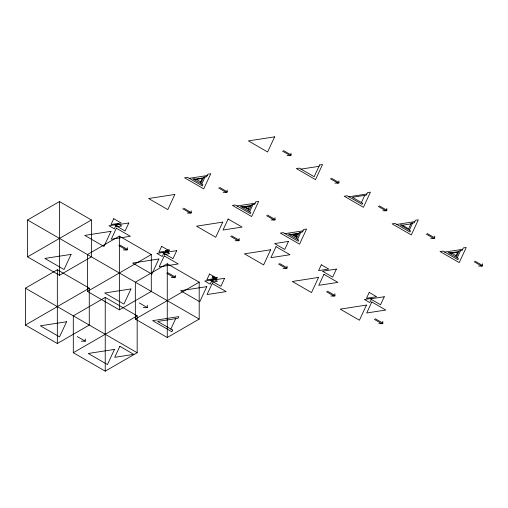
<?xml version="1.0" encoding="UTF-8"?>
<svg xmlns="http://www.w3.org/2000/svg" width="508" height="508" viewBox="0 0 508 508"><rect width="100%" height="100%" fill="white"/><g stroke="black" fill="none" stroke-linecap="round" stroke-linejoin="round"><path stroke-width="0.76" d="M201.739 184.093L205.054 176.949M170.859 329.051L175.685 318.656M248.298 208.928L249.377 206.616M249.638 211.747L252.952 204.603M296.202 236.582L297.275 234.271M297.536 239.401L300.85 232.264M361.404 202.533L364.719 195.389M409.302 230.188L412.617 223.044M457.2 257.842L460.515 250.698M27.559 219.983L59.487 201.549L91.421 219.983L91.421 256.858L59.487 275.292L27.559 256.858L27.559 219.983L199.193 319.081L199.193 282.207L167.265 263.766L135.331 282.207L135.331 319.081L167.265 337.515L199.193 319.081M27.559 256.858L91.421 219.983M25.4 288.182L57.334 269.748L89.268 288.182L89.268 325.056L57.334 343.497L25.4 325.056L25.4 288.182L137.166 352.711L137.166 315.843L105.232 297.402L73.298 315.843L73.298 352.711L105.232 371.151L137.166 352.711M119.361 236.112L87.433 254.552L87.433 291.427L119.361 309.861L151.295 291.427L151.295 254.552L119.361 236.112L119.361 309.861M25.4 325.056L89.268 288.182M87.433 291.427L151.295 254.552M73.298 352.711L137.166 315.843M135.331 319.081L199.193 282.207M189.211 178.327L207.22 175.546M194.875 179.127L203.378 177.813M300.977 169.113L318.986 166.326M237.109 205.981L255.118 203.2M242.78 206.781L251.276 205.467M348.875 196.767L366.884 193.98M285.007 233.636L303.016 230.854M290.678 234.436L299.174 233.121M293.973 234.975L296.729 234.55M396.773 224.422L414.782 221.634M402.444 225.215L410.94 223.901M444.671 252.076L462.68 249.288M450.342 252.87L458.838 251.555M287.014 155.454L291.001 155.454L291.001 153.149M334.912 183.109L338.9 183.109L338.9 180.804M223.145 192.329L227.139 192.329L227.139 190.024M382.81 210.763L386.804 210.763L386.804 208.458M187.223 213.068L191.211 213.068L191.211 210.763M271.043 219.983L275.038 219.983L275.038 217.678M430.708 238.417L434.702 238.417L434.702 236.118M235.121 240.722L239.109 240.722L239.109 238.417M123.355 249.942L127.349 249.942L127.349 247.637M478.606 266.071L482.6 266.071L482.6 263.773M283.019 268.376L287.014 268.376L287.014 266.071M171.253 277.597L175.247 277.597L175.247 275.292M330.918 296.031L334.912 296.031L334.912 293.726M143.313 307.556L147.307 307.556L147.307 305.251M378.816 323.685L382.81 323.685L382.81 321.386M81.28 341.192L85.274 341.192L85.274 338.887M283.521 150.559L291.001 154.883M331.419 178.213L338.9 182.537M379.317 205.867L386.804 210.191M427.215 233.521L434.702 237.846M475.113 261.175L482.6 265.5M282.518 151.136L290.005 155.454M330.422 178.791L337.903 183.109M378.32 206.445L385.801 210.763M426.218 234.099L433.705 238.417M474.116 261.753L481.603 266.071M451.803 253.149L456.076 255.619M219.653 187.433L227.139 191.751M267.551 215.087L275.038 219.405M218.656 188.011L226.136 192.329M266.554 215.665L274.041 219.983M196.342 179.407L200.616 181.877M244.24 207.061L248.514 209.531M292.138 234.715L296.412 237.185M183.731 208.172L191.211 212.496M231.629 235.826L239.109 240.151M279.527 263.481L287.014 267.805M327.425 291.135L334.912 295.459M375.323 318.789L382.81 323.113M182.728 208.75L190.214 213.068M230.632 236.404L238.112 240.722M278.53 264.058L286.01 268.376M326.428 291.713L333.915 296.031M374.326 319.367L381.813 323.685M119.863 245.046L127.349 249.364M167.761 272.701L175.247 277.019M118.866 245.624L126.346 249.942M166.764 273.279L174.25 277.597M139.319 302.946L147.307 307.556M77.292 336.582L85.274 341.192M167.265 263.766L167.265 337.515M105.232 297.402L105.232 371.151M59.487 201.549L59.487 275.292M57.334 269.748L57.334 343.497M71.063 254.381L64.04 269.513L44.85 258.439L71.063 254.381M113.741 218.7L111.036 224.536L121.139 222.974L113.741 218.7M66.567 321.761L59.544 336.893L40.354 325.819L66.567 321.761M110.979 231.337L103.956 246.469L84.766 235.394L110.979 231.337M116.313 224.593L114.344 228.841L108.96 225.736L116.313 224.593M117.824 223.723L116.389 226.816L121.742 225.984L117.824 223.723M116.364 228.232L111.252 239.243L130.327 236.29L116.364 228.232M128.816 222.993L125.095 231.007L114.929 225.139L128.816 222.993M130.937 288.95L123.914 304.082L104.724 293.008L130.937 288.95M174.847 194.462L167.824 209.594L148.634 198.52L174.847 194.462M161.639 246.355L158.934 252.19L169.037 250.628L161.639 246.355M114.465 349.415L107.442 364.547L88.252 353.473L114.465 349.415M158.883 258.991L151.854 274.123L132.671 263.049L158.883 258.991M119.85 346.31L114.738 357.321L133.814 354.368L119.85 346.31M164.211 252.254L162.243 256.496L156.858 253.39L164.211 252.254M165.722 251.377L164.287 254.47L169.64 253.638L165.722 251.377M164.262 255.886L159.15 266.897L178.232 263.944L164.262 255.886M202.178 178.505L200.406 182.315L201.098 182.715L203.676 177.165L206.68 176.701L207.855 174.174L210.769 173.723L203.746 188.855L184.556 177.781L187.477 177.33L202.394 185.941L202.933 184.785L192.684 178.867L194.062 178.651L195.574 179.527L202.178 178.505M169.215 249.911L168.173 252.159L165.322 250.514L169.215 249.911M176.714 250.647L172.993 258.661L162.833 252.794L176.714 250.647M172.599 330.054L171.812 331.737L152.629 320.662L178.835 316.605L178.054 318.287L157.677 321.443L172.599 330.054M222.745 222.117L215.722 237.255L196.532 226.174L222.745 222.117M228.13 219.011L223.018 230.022L242.094 227.076L228.13 219.011M209.544 274.009L206.832 279.844L216.941 278.282L209.544 274.009M274.637 136.849L267.614 151.987L248.425 140.906L274.637 136.849M206.781 286.645L199.758 301.777L180.569 290.703L206.781 286.645M212.89 276.358L212.128 277.997L214.96 277.559L212.89 276.358M212.109 279.908L210.141 284.15L204.756 281.045L212.109 279.908M213.62 279.032L212.192 282.124L217.538 281.292L213.62 279.032M212.166 283.54L207.054 294.551L226.13 291.598L212.166 283.54M248.685 209.156L248.304 209.975L248.996 210.369L251.574 204.819L254.584 204.356L255.753 201.828L258.667 201.378L251.644 216.51L232.461 205.435L235.375 204.984L250.292 213.595L250.831 212.439L240.582 206.521L241.96 206.305L243.472 207.181L250.076 206.159L249.904 206.534L245.364 207.232L248.685 209.156M217.113 277.565L216.071 279.813L213.22 278.168L217.113 277.565M224.612 278.301L220.891 286.315L210.731 280.448L224.612 278.301M270.643 249.771L263.62 264.909L244.431 253.829L270.643 249.771M276.028 246.666L270.916 257.677L289.992 254.73L276.028 246.666M319.621 164.954L314.16 176.721L299.244 168.11L296.323 168.561L315.512 179.641L322.536 164.503L319.621 164.954M288.481 241.427L284.759 249.441L274.593 243.573L288.481 241.427M296.831 234.34L295.993 236.137L293.262 234.886L296.583 236.811L296.208 237.63L296.901 238.023L299.479 232.474L302.482 232.01L303.651 229.483L306.572 229.032L299.549 244.164L280.359 233.089L283.274 232.639L298.19 241.249L298.729 240.094L288.481 234.175L289.858 233.959L291.37 234.836L297.974 233.813L296.831 234.34M321.304 264.795L318.599 270.624L328.701 269.062L321.304 264.795M318.541 277.425L311.518 292.564L292.335 281.483L318.541 277.425M323.926 274.32L318.814 285.331L337.896 282.385L323.926 274.32M362.598 203.219L362.058 204.375L347.142 195.764L344.221 196.215L363.41 207.296L370.434 192.157L367.519 192.608L366.344 195.136L352.349 197.301L362.598 203.219M336.379 269.081L332.657 277.095L322.491 271.228L336.379 269.081M369.208 292.449L366.497 298.279L376.599 296.716L369.208 292.449M366.446 305.079L359.423 320.218L340.233 309.137L366.446 305.079M371.773 298.342L369.805 302.59L364.42 299.479L371.773 298.342M371.831 301.974L366.719 312.985L385.794 310.039L371.831 301.974M411.239 223.253L408.661 228.81L401.625 224.746L400.247 224.955L410.496 230.873L409.956 232.029L395.04 223.418L392.125 223.869L411.309 234.95L418.332 219.812L415.417 220.269L414.249 222.79L411.239 223.253M384.277 296.736L380.555 304.749L370.395 298.882L384.277 296.736M457.638 252.247L455.873 256.064L456.565 256.464L459.143 250.908L462.147 250.444L463.315 247.923L466.236 247.466L459.213 262.604L440.023 251.524L442.938 251.073L457.854 259.683L458.394 258.528L448.145 252.609L449.523 252.4L451.034 253.27L457.638 252.247"/></g></svg>
